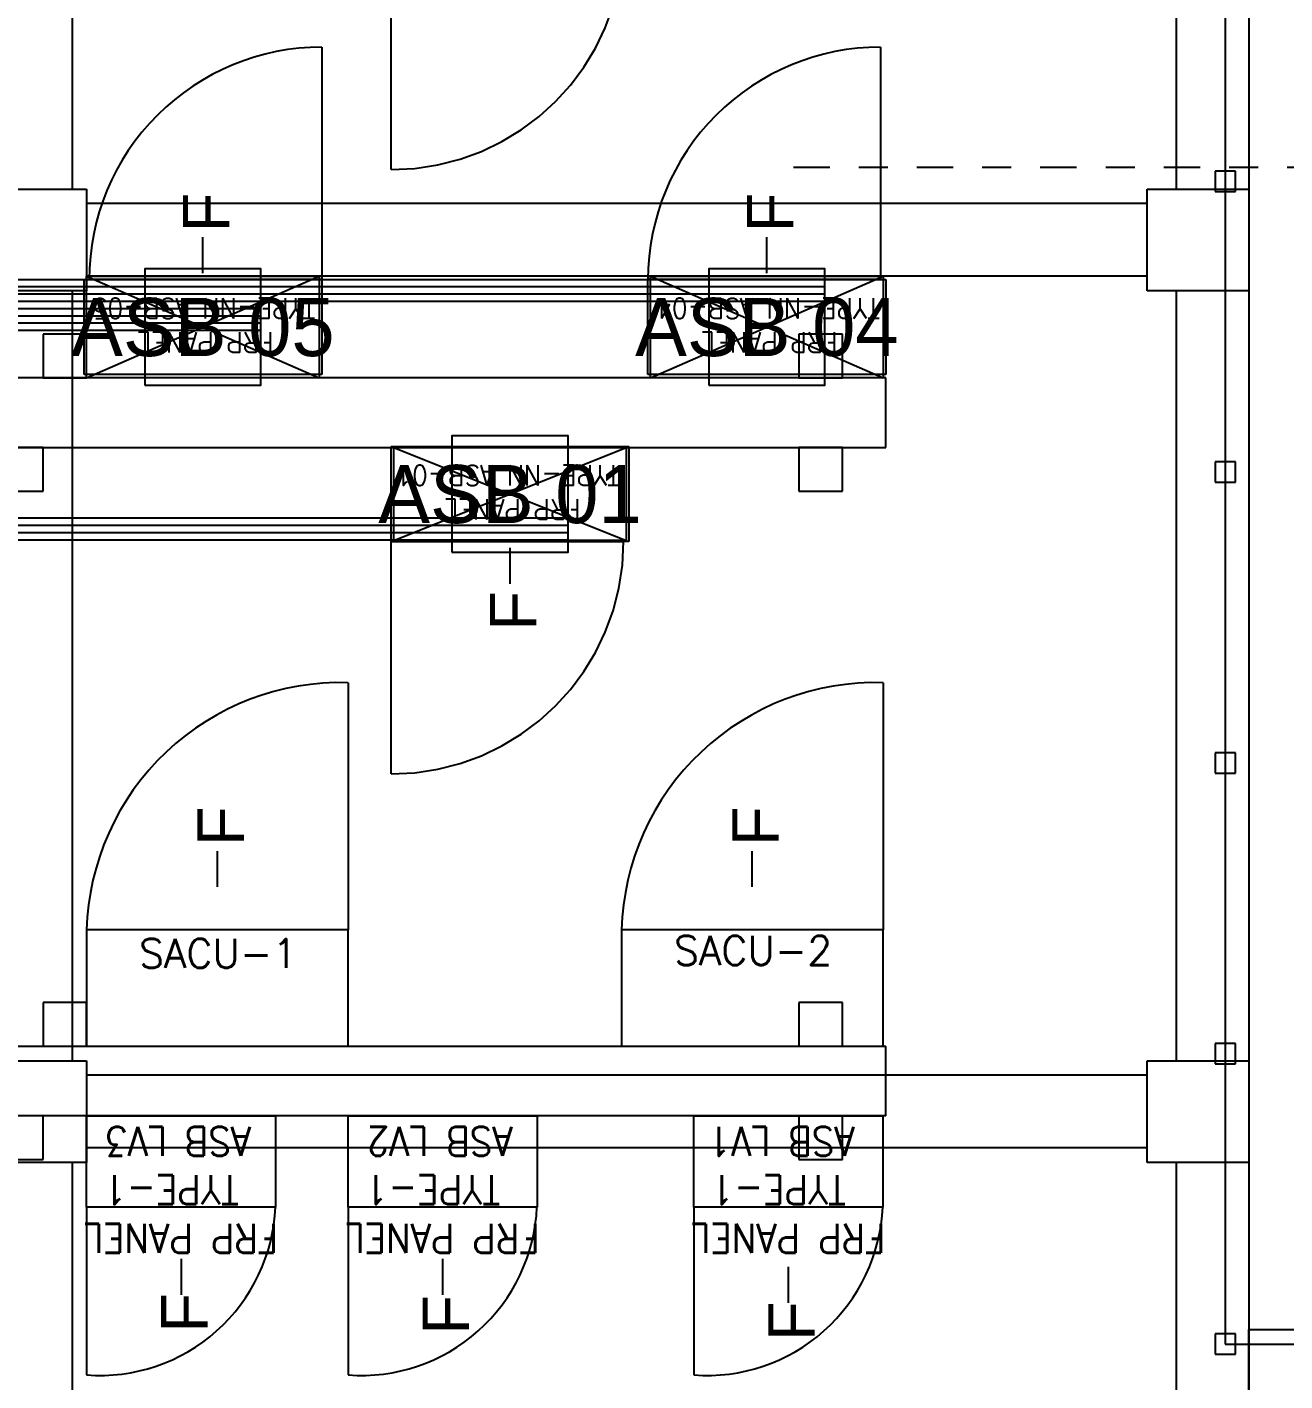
# Model space of a CAD drawing. Header units: metres. Extents: x 530797 to 531186, y 2674849 to 2675274.
# Drawn here: x 530919.646 to 530923.975, y 2675039.097 to 2675043.756 of the extents above; entities that cross this region are included whole.
import ezdxf
from ezdxf.enums import TextEntityAlignment as Align

# ---------------------------------------------------------------- set-up
doc = ezdxf.new("R2010")
doc.units = ezdxf.units.M
for name, pattern in [('CENTER', [2, 1.25, -0.25, 0.25, -0.25]), ('DASHED', [0.75, 0.5, -0.25]), ('HIDDEN', [0.375, 0.25, -0.125]), ('PHANTOM', [63.5, 31.75, -6.35, 6.35, -6.35, 6.35, -6.35])]:
    doc.linetypes.add(name, pattern=pattern)
for name, color, linetype in [('1', 5, 'Continuous'), ('IDT', 7, 'Continuous'), ('LT Cable(AG) INV to LT Panel BL-09', 2, 'Continuous')]:
    doc.layers.add(name, color=color, linetype=linetype)
doc.styles.add('Arial', font='arial.ttf')
doc.styles.add('RomanS', font='romans.shx')
doc.styles.get("Standard").update_dxf_attribs({"font": 'Adani Regular.ttf'})

# ---------------------------------------------------------------- blocks, each defined once
blk = doc.blocks.new('ASB')
at = {"layer": '1', "color": 5}
blk.add_lwpolyline([(-0.2, -0.2), (0.2, -0.2), (0.2, 0.2), (-0.2, 0.2)], close=True, dxfattribs=at)
at = {"layer": '1', "color": 7}
blk.add_attdef('ID', text='', height=0.2, dxfattribs=at).set_placement((0, 0), align=Align.MIDDLE_CENTER)
blk = doc.blocks.new('IDT')
at = {"layer": 'IDT', "color": 8}
for p, q in [((25.552, 15.4101), (25.552, 18.0601)), ((25.802, 15.4101), (25.802, 18.0601)), ((29.602, 15.4101), (29.602, 18.0601)), ((25.552, 17.4851), (25.552, 15.9851)), ((25.5981, 16.0703), (25.5981, 16.0003)), ((25.6681, 16.0703), (25.5981, 16.0703)), ((25.6681, 16.0003), (25.6681, 16.0703)), ((25.552, 15.9851), (22.802, 15.9851)), ((25.5981, 16.0003), (25.6681, 16.0003)), ((25.552, 15.0601), (25.552, 15.4101)), ((25.552, 15.4101), (25.902, 15.4101)), ((25.902, 15.4101), (25.902, 15.0601)), ((26.951, 15.3997), (26.951, 15.2497)), ((27.101, 15.3997), (26.951, 15.3997)), ((27.101, 15.2497), (27.101, 15.3997)), ((29.552, 15.0601), (29.552, 15.4101)), ((29.552, 15.4101), (29.902, 15.4101)), ((29.702, 15.3997), (29.702, 15.2497)), ((29.852, 15.3997), (29.702, 15.3997)), ((25.902, 15.3601), (29.552, 15.3601)), ((26.802, 15.2497), (32.6992, 15.2497)), ((26.951, 15.2497), (27.101, 15.2497)), ((29.702, 15.2497), (29.852, 15.2497)), ((25.902, 15.1101), (29.552, 15.1101)), ((25.902, 15.0601), (25.552, 15.0601)), ((25.552, 12.4101), (25.552, 15.0601)), ((25.5981, 15.0703), (25.5981, 15.0003)), ((25.6681, 15.0703), (25.5981, 15.0703)), ((25.6681, 15.0003), (25.6681, 15.0703)), ((25.802, 12.4101), (25.802, 15.0601)), ((29.902, 15.0601), (29.552, 15.0601)), ((29.602, 12.4101), (29.602, 15.0601)), ((32.6992, 15.0097), (26.802, 15.0097)), ((26.951, 15.0097), (26.951, 14.8597)), ((27.101, 15.0097), (26.951, 15.0097)), ((27.101, 14.8597), (27.101, 15.0097)), ((29.552, 15.0097), (29.552, 14.8597)), ((29.702, 15.0097), (29.552, 15.0097)), ((29.702, 14.8597), (29.702, 15.0097)), ((25.5981, 15.0003), (25.6681, 15.0003)), ((26.951, 14.8597), (27.101, 14.8597)), ((29.552, 14.8597), (29.702, 14.8597)), ((25.5981, 14.0703), (25.5981, 14.0003)), ((25.6681, 14.0703), (25.5981, 14.0703)), ((25.6681, 14.0003), (25.6681, 14.0703)), ((25.5981, 14.0003), (25.6681, 14.0003)), ((27.686, 13.2732), (28.504, 13.2732)), ((27.686, 12.9462), (27.686, 13.2732)), ((27.695, 12.9497), (27.695, 13.2697)), ((27.695, 13.2697), (28.495, 13.2697)), ((28.495, 13.2697), (27.695, 12.9497)), ((28.495, 12.9497), (27.695, 13.2697)), ((28.495, 13.2697), (28.495, 12.9497)), ((28.504, 13.2732), (28.504, 12.9462)), ((26.951, 13.0997), (26.951, 12.9497)), ((27.101, 13.0997), (26.951, 13.0997)), ((27.101, 12.9497), (27.101, 13.0997)), ((29.702, 13.0997), (29.702, 12.9497)), ((29.852, 13.0997), (29.702, 13.0997)), ((25.5981, 13.0685), (25.5981, 12.9985)), ((25.6681, 13.0685), (25.5981, 13.0685)), ((25.6681, 12.9985), (25.6681, 13.0685)), ((25.5981, 12.9985), (25.6681, 12.9985)), ((32.6992, 12.9497), (26.802, 12.9497)), ((26.951, 12.9497), (27.101, 12.9497)), ((28.504, 12.9462), (27.686, 12.9462)), ((28.495, 12.9497), (27.695, 12.9497)), ((29.702, 12.9497), (29.852, 12.9497)), ((26.802, 12.7097), (32.6992, 12.7097)), ((26.802, 12.6984), (27.62, 12.6984)), ((26.802, 12.3714), (26.802, 12.6984)), ((26.811, 12.3601), (26.811, 12.7097)), ((26.811, 12.7097), (27.611, 12.7097)), ((27.611, 12.7097), (26.811, 12.3601)), ((27.611, 12.3601), (26.811, 12.7097)), ((26.951, 12.7097), (26.951, 12.5597)), ((27.101, 12.7097), (26.951, 12.7097)), ((27.101, 12.5597), (27.101, 12.7097)), ((27.611, 12.7097), (27.611, 12.3601)), ((27.62, 12.6984), (27.62, 12.3714)), ((28.743, 12.6984), (29.561, 12.6984)), ((28.743, 12.3714), (28.743, 12.6984)), ((28.752, 12.3601), (28.752, 12.7097)), ((28.752, 12.7097), (29.552, 12.7097)), ((29.552, 12.7097), (28.752, 12.3601)), ((29.552, 12.3601), (28.752, 12.7097)), ((29.552, 12.7097), (29.552, 12.3601)), ((29.552, 12.7097), (29.552, 12.5597)), ((29.702, 12.7097), (29.552, 12.7097)), ((29.561, 12.6984), (29.561, 12.3714)), ((29.702, 12.5597), (29.702, 12.7097)), ((26.951, 12.5597), (27.101, 12.5597)), ((29.552, 12.5597), (29.702, 12.5597)), ((25.552, 12.0601), (25.552, 12.4101)), ((25.552, 12.4101), (25.902, 12.4101)), ((25.902, 12.4101), (25.902, 12.0601)), ((29.552, 12.0601), (29.552, 12.4101)), ((29.552, 12.4101), (29.902, 12.4101)), ((25.902, 12.3601), (29.552, 12.3601)), ((27.62, 12.3714), (26.802, 12.3714)), ((27.611, 12.3601), (26.811, 12.3601)), ((29.561, 12.3714), (28.743, 12.3714)), ((29.552, 12.3601), (28.752, 12.3601)), ((25.5981, 12.0685), (25.5981, 11.9985)), ((25.6681, 12.0685), (25.5981, 12.0685)), ((25.6681, 11.9985), (25.6681, 12.0685)), ((25.902, 12.1101), (29.552, 12.1101)), ((25.902, 12.0601), (25.552, 12.0601)), ((25.552, 9.4101), (25.552, 12.0601)), ((25.802, 9.4101), (25.802, 12.0601)), ((29.902, 12.0601), (29.552, 12.0601)), ((29.602, 9.4101), (29.602, 12.0601)), ((25.5981, 11.9985), (25.6681, 11.9985))]:
    blk.add_line(p, q, dxfattribs=at)
at = {"layer": 'IDT', "color": 8, "linetype": 'DASHED', "ltscale": 5}
for p, q in [((27.462, 15.5637), (27.462, 16.1417)), ((28.652, 15.5637), (28.652, 16.1417)), ((29.552, 15.5637), (29.552, 16.1417)), ((26.811, 13.7589), (26.811, 14.6097)), ((26.811, 14.6097), (27.711, 14.6097)), ((28.652, 13.7589), (28.652, 14.6097)), ((28.652, 14.6097), (29.552, 14.6097)), ((28.504, 14.0732), (28.504, 13.2732)), ((28.4602, 13.2732), (27.704, 13.2732)), ((28.504, 13.2732), (28.4602, 13.2732)), ((26.82, 11.5714), (26.82, 12.3714)), ((26.82, 12.3714), (26.8639, 12.3714)), ((26.8639, 12.3714), (27.62, 12.3714)), ((28.743, 11.5714), (28.743, 12.3714)), ((28.743, 12.3714), (28.7869, 12.3714)), ((28.7869, 12.3714), (29.543, 12.3714)), ((28.504, 11.9932), (28.504, 11.1932))]:
    blk.add_line(p, q, dxfattribs=at)
at = {"layer": 'IDT', "color": 8, "linetype": 'PHANTOM', "ltscale": 0.25}
for p, q in [((25.6331, 16.0353), (22.892, 16.0353)), ((25.6331, 9.1603), (25.6331, 16.0353))]:
    blk.add_line(p, q, dxfattribs=at)
at = {"layer": 'IDT', "color": 7}
for p, q in [((27.137, 15.8206), (27.137, 15.8931)), ((28.327, 15.7932), (28.327, 15.8658)), ((29.227, 15.7932), (29.227, 15.8658)), ((27.137, 15.7694), (27.137, 15.8206)), ((28.327, 15.7421), (28.327, 15.7932)), ((29.227, 15.7421), (29.227, 15.7932)), ((26.812, 15.5637), (27.462, 15.5637)), ((26.812, 15.2497), (26.812, 15.5637)), ((27.462, 15.5637), (27.462, 15.2497)), ((28.002, 15.5637), (28.652, 15.5637)), ((28.002, 15.2497), (28.002, 15.5637)), ((28.652, 15.5637), (28.652, 15.2497)), ((28.902, 15.5637), (29.552, 15.5637)), ((28.902, 15.2497), (28.902, 15.5637)), ((29.552, 15.5637), (29.552, 15.2497)), ((27.462, 15.2497), (26.812, 15.2497)), ((28.652, 15.2497), (28.002, 15.2497)), ((29.552, 15.2497), (28.902, 15.2497)), ((27.711, 15.0097), (26.811, 15.0097)), ((26.811, 15.0097), (26.811, 14.6097)), ((27.711, 14.6097), (27.711, 15.0097)), ((29.552, 15.0097), (28.652, 15.0097)), ((28.652, 15.0097), (28.652, 14.6097)), ((29.552, 14.6097), (29.552, 15.0097)), ((26.811, 14.6097), (27.711, 14.6097)), ((28.652, 14.6097), (29.552, 14.6097)), ((27.261, 14.4621), (27.261, 14.4109)), ((29.102, 14.4621), (29.102, 14.4109)), ((27.261, 14.4109), (27.261, 14.3384)), ((29.102, 14.4109), (29.102, 14.3384)), ((28.095, 13.3458), (28.095, 13.4183)), ((28.095, 13.2947), (28.095, 13.3458)), ((27.686, 13.2732), (28.504, 13.2732)), ((27.686, 12.9462), (27.686, 13.2732)), ((28.504, 13.2732), (28.504, 12.9462)), ((28.504, 12.9462), (27.686, 12.9462)), ((26.802, 12.6984), (27.62, 12.6984)), ((26.802, 12.3714), (26.802, 12.6984)), ((27.62, 12.6984), (27.62, 12.3714)), ((28.743, 12.6984), (29.561, 12.6984)), ((28.743, 12.3714), (28.743, 12.6984)), ((29.561, 12.6984), (29.561, 12.3714)), ((27.62, 12.3714), (26.802, 12.3714)), ((27.211, 12.3497), (27.211, 12.2985)), ((29.561, 12.3714), (28.743, 12.3714)), ((29.152, 12.3497), (29.152, 12.2985)), ((27.211, 12.2985), (27.211, 12.226)), ((29.152, 12.2985), (29.152, 12.226))]:
    blk.add_line(p, q, dxfattribs=at)
at = {"layer": 'IDT', "color": 8, "linetype": 'HIDDEN', "ltscale": 2.5}
for p, q in [((26.802, 15.2497), (26.802, 15.0097)), ((26.802, 12.9497), (26.802, 12.7097))]:
    blk.add_line(p, q, dxfattribs=at)
at = {"layer": 'IDT', "color": 8, "linetype": 'CENTER', "ltscale": 0.1}
blk.add_line((12.5447, 11.9854), (27.1642, 11.9854), dxfattribs=at)
at = {"layer": 'IDT', "color": 8, "linetype": 'DASHED', "ltscale": 5}
for centre, radius, start, end in [((27.4175, 15.5373), 0.606, 85.7856, 177.5034), ((28.6075, 15.5373), 0.606, 85.7856, 177.5034), ((29.5075, 15.5373), 0.606, 85.7856, 177.5034), ((26.8361, 14.6339), 0.8753, 268.3615, 358.4192), ((28.6771, 14.6339), 0.8753, 268.3615, 358.4192), ((28.504, 13.2732), 0.8, 90, 180), ((26.82, 12.3714), 0.8, 270, 0), ((28.743, 12.3714), 0.8, 270, 0), ((28.504, 11.1932), 0.8, 90, 180)]:
    blk.add_arc(centre, radius, start, end, dxfattribs=at)
at = {"layer": 'IDT', "color": 7, "style": 'Arial'}
for p in [(27.0458, 16.0245), (28.2358, 16.0028), (29.1358, 15.9961), (27.1698, 14.3212), (29.0108, 14.3212), (28.0038, 13.5801), (27.1198, 12.2089), (29.0608, 12.2089)]:
    blk.add_text('F', height=0.16, rotation=270, dxfattribs=at).set_placement(p)
at = {"layer": 'IDT', "color": 7, "style": 'RomanS', "width": 0.9}
for s, height, p in [('FRP PANEL', 0.1, (26.8034, 15.6209)), ('FRP PANEL', 0.1, (27.9934, 15.6209)), ('FRP PANEL', 0.1, (28.8934, 15.6209)), ('TYPE-1', 0.1, (26.9382, 15.4542)), ('TYPE-1', 0.1, (28.1282, 15.4542)), ('TYPE-1', 0.1, (29.0282, 15.4542)), ('ASB LV1', 0.1, (26.9092, 15.2876)), ('ASB LV2', 0.1, (28.0864, 15.2876)), ('ASB LV3', 0.1, (28.9864, 15.2876)), ('FRP PANEL', 0.07, (27.8518, 13.1269)), ('TYPE-NN ASB-01', 0.07, (27.7167, 13.0102)), ('FRP PANEL', 0.07, (26.9678, 12.5521)), ('FRP PANEL', 0.07, (28.9088, 12.5521)), ('TYPE-NN ASB-04', 0.07, (26.8222, 12.4354)), ('TYPE-NN ASB-05', 0.07, (28.7647, 12.4354))]:
    blk.add_text(s, height=height, dxfattribs=at).set_placement(p)
at = {"layer": 'IDT', "color": 7, "ltscale": 0.1, "style": 'RomanS'}
for s, p in [('SACU-2', (27.5305, 14.7306)), ('SACU-1', (29.3715, 14.7409))]:
    blk.add_text(s, height=0.1, rotation=180, dxfattribs=at).set_placement(p)

msp = doc.modelspace()

# ---------------------------------------------------------------- linework, layer by layer
at = {"layer": 'LT Cable(AG) INV to LT Panel BL-09'}
for points in [[(530922.3923, 2675042.8869), (530916.8472, 2675042.8869, -0.096125), (530916.5106, 2675042.9522), (530914.5636, 2675043.7374, 0.042157), (530914.4126, 2675043.7501), (530908.3823, 2675043.7501, 0.414214), (530907.4823, 2675042.8501), (530907.4823, 2675020.726, 0.021647), (530907.4857, 2675020.6482), (530907.5289, 2675020.1498, -0.021647), (530907.5323, 2675020.072), (530907.5323, 2674952.355, -0.414214), (530906.6323, 2674951.455), (530864.4576, 2674951.455, -0.414214), (530863.5576, 2674952.355), (530863.5576, 2674952.7298)], [(530922.3923, 2675042.8619), (530916.8439, 2675042.8619, -0.09618), (530916.5071, 2675042.9273), (530914.5614, 2675043.7124, 0.042157), (530914.4105, 2675043.7251), (530908.4073, 2675043.7251, 0.414214), (530907.5073, 2675042.8251), (530907.5073, 2675020.7271, 0.021647), (530907.5107, 2675020.6493), (530907.5539, 2675020.1509, -0.021647), (530907.5573, 2675020.073), (530907.5573, 2674929.83, -0.414214), (530906.6573, 2674928.93), (530864.4576, 2674928.93, -0.414214), (530863.5576, 2674929.83), (530863.5576, 2674930.2298)], [(530922.3923, 2675042.8369), (530916.8406, 2675042.8369, -0.096235), (530916.5036, 2675042.9023), (530914.5593, 2675043.6874, 0.042157), (530914.4084, 2675043.7001), (530908.4323, 2675043.7001, 0.414214), (530907.5323, 2675042.8001), (530907.5323, 2675020.7282, 0.021647), (530907.5357, 2675020.6504), (530907.5789, 2675020.1519, -0.021647), (530907.5823, 2675020.0741), (530907.5823, 2674899.805, -0.414214), (530906.6823, 2674898.905), (530864.4576, 2674898.905, -0.414214), (530863.5576, 2674899.805), (530863.5576, 2674900.2298)], [(530922.3923, 2675042.8119), (530916.8372, 2675042.8119, -0.09629), (530916.5001, 2675042.8774), (530914.5572, 2675043.6624, 0.042157), (530914.4063, 2675043.6751), (530908.4573, 2675043.6751, 0.414214), (530907.5573, 2675042.7751), (530907.5573, 2675020.7293, 0.021647), (530907.5607, 2675020.6514), (530907.6039, 2675020.153, -0.021647), (530907.6073, 2675020.0752), (530907.6073, 2674869.78, -0.414214), (530906.7073, 2674868.88), (530864.4576, 2674868.88, -0.414214), (530863.5576, 2674869.78), (530863.5576, 2674870.2298)], [(530920.4513, 2675042.7869), (530916.8339, 2675042.7869, -0.096345), (530916.4966, 2675042.8525), (530914.5551, 2675043.6374, 0.042157), (530914.4042, 2675043.6501), (530908.4823, 2675043.6501, 0.414214), (530907.5823, 2675042.7501), (530907.5823, 2675020.7303, 0.021647), (530907.5857, 2675020.6525), (530907.6289, 2675020.1541, -0.021647), (530907.6323, 2675020.0763), (530907.6323, 2674869.805, 0.414214), (530908.5323, 2674868.905), (531118.417, 2674868.905, 0.414214), (531119.317, 2674869.805), (531119.317, 2674870.2298)], [(530920.4513, 2675042.7619), (530916.8306, 2675042.7619, -0.096401), (530916.493, 2675042.8276), (530914.553, 2675043.6124, 0.042157), (530914.402, 2675043.6251), (530908.5073, 2675043.6251, 0.414214), (530907.6073, 2675042.7251), (530907.6073, 2675020.7314, 0.021647), (530907.6107, 2675020.6536), (530907.6539, 2675020.1552, -0.021647), (530907.6573, 2675020.0774), (530907.6573, 2674869.83, 0.414214), (530908.5573, 2674868.93), (531021.241, 2674868.93, 0.414214), (531022.141, 2674869.83), (531022.141, 2674870.2298)], [(530920.4513, 2675042.7369), (530916.8272, 2675042.7369, -0.096456), (530916.4895, 2675042.8026), (530914.5509, 2675043.5874, 0.042157), (530914.3999, 2675043.6001), (530908.5323, 2675043.6001, 0.414214), (530907.6323, 2675042.7001), (530907.6323, 2675020.7325, 0.021647), (530907.6357, 2675020.6547), (530907.6789, 2675020.1563, -0.021647), (530907.6823, 2675020.0784), (530907.6823, 2674869.855, 0.414214), (530908.5823, 2674868.955), (530924.065, 2674868.955, 0.414214), (530924.965, 2674869.855), (530924.965, 2674870.2298)], [(530920.4513, 2675042.7119), (530916.8239, 2675042.7119, -0.096512), (530916.486, 2675042.7777), (530914.5488, 2675043.5624, 0.042157), (530914.3978, 2675043.5751), (530908.5573, 2675043.5751, 0.414214), (530907.6573, 2675042.6751), (530907.6573, 2675020.7336, 0.021647), (530907.6607, 2675020.6558), (530907.7039, 2675020.1574, -0.021647), (530907.7073, 2675020.0795), (530907.7073, 2674892.38, 0.414214), (530908.6073, 2674891.48), (531118.417, 2674891.48, 0.414214), (531119.317, 2674892.38), (531119.317, 2674892.7298)]]:
    msp.add_lwpolyline(points, format="xyb", dxfattribs=at)
at = {"layer": 'LT Cable(AG) INV to LT Panel BL-09', "color": 5}
for points in [[(530921.5083, 2675042.0657), (530915.8466, 2675042.0657, 0.078431), (530915.5694, 2675042.022), (530914.6332, 2675041.7189, -0.078431), (530914.356, 2675041.6751), (530911.4073, 2675041.6751, 0.414214), (530910.5073, 2675040.7751), (530910.5073, 2675020.8786, 0.093355), (530910.569, 2675020.5512), (530910.6706, 2675020.2909, -0.093355), (530910.7323, 2675019.9635), (530910.7323, 2675004.88, 0.414214), (530911.6323, 2675003.98), (531150.859, 2675003.98, 0.414214), (531151.759, 2675004.88), (531151.759, 2675005.2298)], [(530921.5083, 2675042.0407), (530915.8505, 2675042.0407, 0.078431), (530915.5733, 2675041.997), (530914.6372, 2675041.6939, -0.078431), (530914.36, 2675041.6501), (530911.4323, 2675041.6501, 0.414214), (530910.5323, 2675040.7501), (530910.5323, 2675020.8833, 0.093355), (530910.594, 2675020.5559), (530910.6956, 2675020.2956, -0.093355), (530910.7573, 2675019.9682), (530910.7573, 2675004.905, 0.414214), (530911.6573, 2675004.005), (531086.075, 2675004.005, 0.414214), (531086.975, 2675004.905), (531086.975, 2675005.2298)], [(530921.5083, 2675042.0157), (530915.8545, 2675042.0157, 0.078431), (530915.5773, 2675041.972), (530914.6411, 2675041.6689, -0.078431), (530914.3639, 2675041.6251), (530911.4573, 2675041.6251, 0.414214), (530910.5573, 2675040.7251), (530910.5573, 2675020.8881, 0.093355), (530910.619, 2675020.5606), (530910.7206, 2675020.3003, -0.093355), (530910.7823, 2675019.9729), (530910.7823, 2675004.93, 0.414214), (530911.6823, 2675004.03), (530988.849, 2675004.03, 0.414214), (530989.749, 2675004.93), (530989.749, 2675005.2298)], [(530921.5083, 2675041.9907), (530915.8584, 2675041.9907, 0.078431), (530915.5812, 2675041.947), (530914.645, 2675041.6439, -0.078431), (530914.3679, 2675041.6001), (530911.4823, 2675041.6001, 0.414214), (530910.5823, 2675040.7001), (530910.5823, 2675020.8928, 0.093355), (530910.644, 2675020.5653), (530910.7456, 2675020.305, -0.093355), (530910.8073, 2675019.9776), (530910.8073, 2675004.955, 0.414214), (530911.7073, 2675004.055), (530924.065, 2675004.055, 0.414214), (530924.965, 2675004.955), (530924.965, 2675005.2298)]]:
    msp.add_lwpolyline(points, format="xyb", dxfattribs=at)

# ---------------------------------------------------------------- block references
at = {"layer": '1'}
for p, values in [((530920.2513, 2675042.724), {'ID': 'ASB 05'}), ((530922.1923, 2675042.724), {'ID': 'ASB 04'}), ((530921.3083, 2675042.1492), {'ID': 'ASB 01'})]:
    msp.add_blockref('ASB', p, dxfattribs=at).add_auto_attribs(values)
at = {"layer": 'IDT', "color": 8, "rotation": 180}
msp.add_blockref('IDT', (530949.4033, 2675055.2589), dxfattribs=at)

doc.saveas('drawing.dxf')
